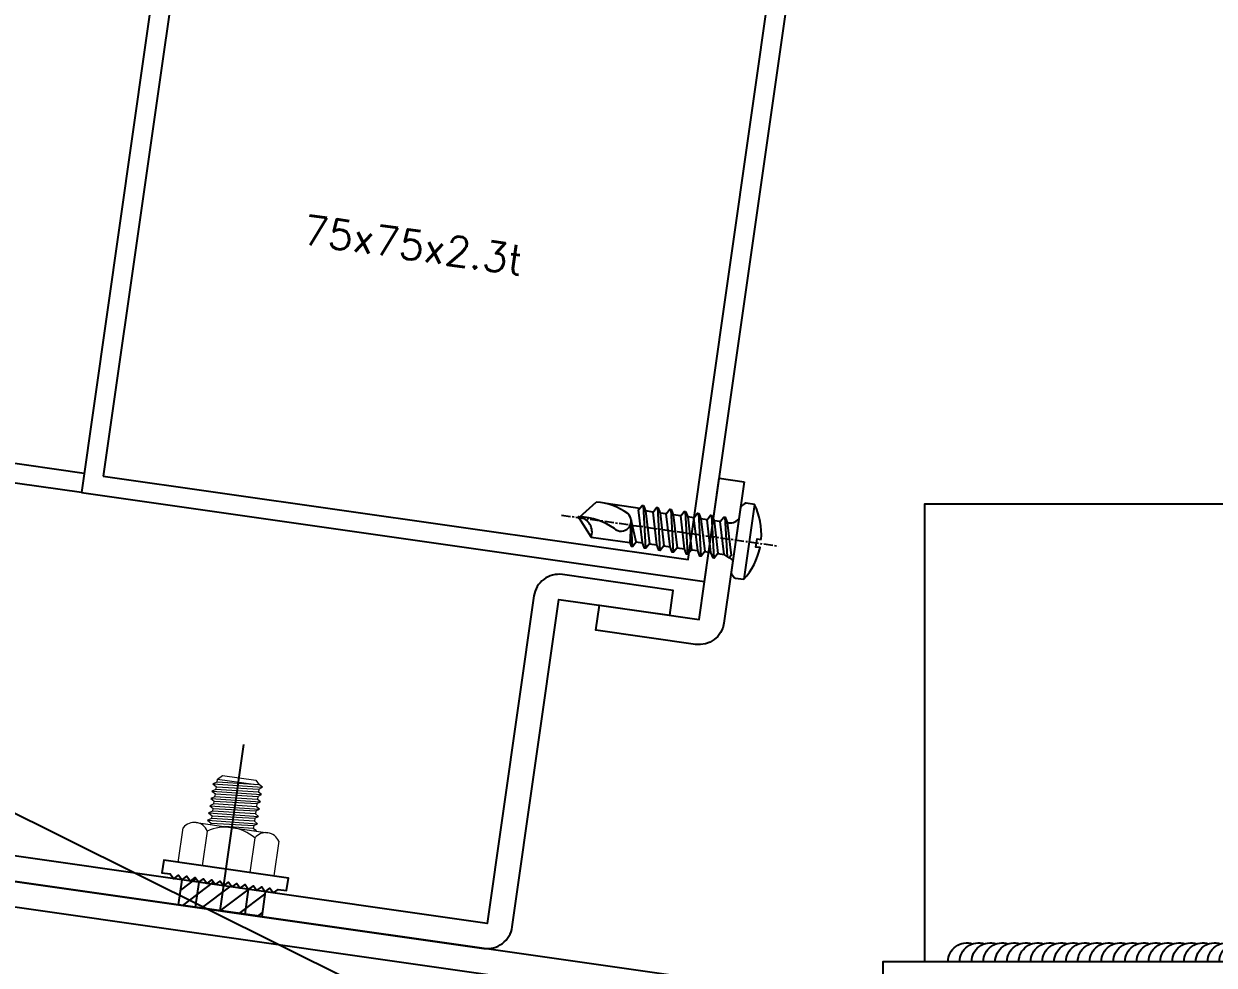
# Model space of a CAD drawing. Extents: x -3378 to 102197, y -3799 to 48702.
# Drawn here: x 58734.3 to 58876.1, y 8558.2 to 8670.3 of the extents above; entities that cross this region are included whole.
import ezdxf

# ---------------------------------------------------------------- set-up
doc = ezdxf.new("R2010")
doc.units = 0
doc.linetypes.add('CENTER', pattern=[2, 1.25, -0.25, 0.25, -0.25])
for name, color, linetype in [('11', 11, 'Continuous'), ('24WELD', 55, 'Continuous'), ('3', 3, 'Continuous'), ('4', 4, 'Continuous'), ('6', 6, 'Continuous'), ('ARR', 6, 'Continuous'), ('BCM-DIM', 54, 'Continuous'), ('GM_SECT_15', 15, 'Continuous'), ('LAYER3', 165, 'Continuous'), ('螺絲 固定五金 FASTENERS', 124, 'Continuous'), ('視覺模型鋁擠型暫替', 4, 'Continuous'), ('視覺模型鋁擠型暫替材質文字', 1, 'Continuous'), ('金屬面材 METAL PANEL', 2, 'Continuous')]:
    doc.layers.add(name, color=color, linetype=linetype)
doc.layers.add('12', color=3, linetype='Continuous', lineweight=9)
doc.layers.add('不顯示', color=254, linetype='Continuous', plot=False)
doc.styles.add('DIM', font='simplex.shx', dxfattribs={"bigfont": 'chineset.shx'})

# ---------------------------------------------------------------- blocks, each defined once
blk = doc.blocks.new('75x75x2.3t')
at = {"layer": 'GM_SECT_15'}
for points in [[(0, -75), (75, -75), (75, 0), (0, 0)], [(2.3, -72.7), (72.7, -72.7), (72.7, -2.3), (2.3, -2.3)]]:
    blk.add_lwpolyline(points, close=True, dxfattribs=at)
at = {"layer": '不顯示', "linetype": 'Continuous', "insert": (21.79, -38.48), "char_height": 3.5, "attachment_point": 1, "style": 'DIM'}
blk.add_mtext_dynamic_manual_height_columns('75x75x2.3t', width=3.4858, gutter_width=17.5, heights=[0], dxfattribs=at)
blk = doc.blocks.new('A$C19b21843')
at = {"layer": '11'}
blk.add_lwpolyline([(3.5, 4), (3, 3.5), (3.5, 3), (3, 2.5), (3.5, 2), (3, 1.5), (3.5, 1), (3.5, 0), (5, 0), (5, 15), (3.5, 15), (3.5, 14), (3, 13.5), (3.5, 13), (3, 12.5), (3.5, 12), (3, 11.5), (3.5, 11), (3, 10.5), (3.5, 10), (3, 9.5), (3.5, 9), (3, 8.5), (3.5, 8), (3, 7.5), (3.5, 7), (3, 6.5), (3.5, 6), (3, 5.5), (3.5, 5), (3, 4.5)], close=True, dxfattribs=at)
at = {"layer": '12'}
for p, q in [((5, 13.25), (9.17, 13.25)), ((10, 11.81), (10, 3.19)), ((9.17, 10.37), (5, 10.37)), ((10, 10.03), (10.19, 10.03)), ((10.46, 10.5), (10.89, 4.57)), ((10.73, 10.03), (11.06, 10.03)), ((11.34, 10.5), (11.77, 4.57)), ((11.61, 10.03), (11.94, 10.03)), ((12.21, 10.5), (12.64, 4.57)), ((12.48, 10.03), (12.81, 10.03)), ((13.09, 10.5), (13.52, 4.57)), ((13.36, 10.03), (13.69, 10.03)), ((13.96, 10.5), (14.39, 4.57)), ((14.23, 10.03), (14.56, 10.03)), ((14.84, 10.5), (15.27, 4.57)), ((9.17, 4.63), (5, 4.63)), ((10, 4.95), (10.02, 4.57)), ((10.62, 4.97), (10.25, 4.97)), ((11.5, 4.97), (11.13, 4.97)), ((12.38, 4.97), (12, 4.97)), ((13.25, 4.97), (12.88, 4.97)), ((14.12, 4.97), (13.75, 4.97)), ((15, 4.97), (14.63, 4.97)), ((9.17, 1.75), (5, 1.75))]:
    blk.add_line(p, q, dxfattribs=at)
for points in [[(10.73, 10.03), (10.46, 10.5), (10.19, 10.03), (10.62, 4.97), (10.89, 4.57), (11.13, 4.97)], [(11.61, 10.03), (11.34, 10.5), (11.06, 10.03), (11.5, 4.97), (11.77, 4.57), (12, 4.97)], [(12.48, 10.03), (12.21, 10.5), (11.94, 10.03), (12.38, 4.97), (12.64, 4.57), (12.88, 4.97)], [(13.36, 10.03), (13.09, 10.5), (12.81, 10.03), (13.25, 4.97), (13.52, 4.57), (13.75, 4.97)], [(14.23, 10.03), (13.96, 10.5), (13.69, 10.03), (14.12, 4.97), (14.39, 4.57), (14.63, 4.97)], [(15.11, 10.03), (14.84, 10.5), (14.56, 10.03), (15, 4.97), (15.27, 4.57), (15.5, 4.97)]]:
    blk.add_lwpolyline(points, close=True, dxfattribs=at)
for points in [[(15.11, 10.03), (15.47, 10.03), (15.47, 5.41)], [(15.47, 10.03), (16, 9.5), (16, 5.5), (15.5, 5)], [(10, 4.59), (10.02, 4.57), (10.25, 4.97), (10, 8.4)]]:
    blk.add_lwpolyline(points, dxfattribs=at)
for centre, radius, start, end in [((8.34, 11.81), 1.66, 300, 60), ((4.63, 7.5), 5.37, 327.686, 32.314), ((8.34, 3.19), 1.66, 300, 60)]:
    blk.add_arc(centre, radius, start, end, dxfattribs=at)
at = {"layer": '3'}
for p, q in [((0, 12.01), (3.25, 8.75)), ((1.77, 12.5), (3.38, 10.88)), ((3, 10.5), (0, 10.5)), ((0, 9.74), (3.12, 6.62)), ((0, 7.48), (3.49, 3.99)), ((0, 5.22), (2.72, 2.5)), ((0, 4.5), (3, 4.5)), ((0, 2.96), (0.46, 2.5))]:
    blk.add_line(p, q, dxfattribs=at)
at = {"layer": '4'}
blk.add_line((0, 7.5), (20, 7.5), dxfattribs=at)
at = {"layer": '6'}
blk.add_lwpolyline([(0, 12.5), (3, 12.5), (3.5, 12), (3, 11.5), (3.5, 11), (3, 10.5), (3.5, 10), (3, 9.5), (3.5, 9), (3, 8.5), (3.5, 8), (3, 7.5), (3.5, 7), (3, 6.5), (3.5, 6), (3, 5.5), (3.5, 5), (3, 4.5), (3.5, 4), (3, 3.5), (3.5, 3), (3, 2.5), (0, 2.5)], close=True, dxfattribs=at)
blk = doc.blocks.new('A$C20AE7E0D')
at = {"layer": 'ARR', "color": 0, "linetype": 'ByBlock', "ltscale": 0.3}
for p, q in [((-1.61, -4.5), (-1.61, 4.5)), ((0.5, 2.24), (1.14, 1.9)), ((0.72, 2.13), (1.65, -2.5)), ((1.89, 1.9), (1.14, 1.9)), ((2.24, 2.5), (3.24, -2.5)), ((3.48, 1.9), (2.73, 1.9)), ((3.83, 2.5), (4.83, -2.5)), ((5.07, 1.9), (4.32, 1.9)), ((5.42, 2.5), (6.42, -2.5)), ((6.81, 1.9), (5.91, 1.9)), ((7.16, 2.5), (8.16, -2.5)), ((8.4, 1.9), (7.65, 1.9)), ((8.75, 2.5), (9.75, -2.5)), ((10.14, 1.9), (9.24, 1.9)), ((10.49, 2.5), (11.49, -2.5)), ((11.73, 1.9), (10.98, 1.9)), ((12.08, 2.5), (12.7, -0.6)), ((17.12, 2.1), (12.46, 2.1)), ((18.83, 0.06), (17.12, 2.1)), ((18.83, 0.06), (18.95, 0.06)), ((19, -0.01), (19, 0.01)), ((18.83, -0.06), (17.12, -2.1)), ((18.83, -0.06), (18.95, -0.06)), ((2.14, -1.9), (2.89, -1.9)), ((3.73, -1.9), (4.48, -1.9)), ((5.32, -1.9), (6.07, -1.9)), ((6.91, -1.9), (7.81, -1.9)), ((8.65, -1.9), (9.4, -1.9)), ((10.24, -1.9), (11.14, -1.9)), ((11.87, -2.1), (15.91, -2.1))]:
    blk.add_line(p, q, dxfattribs=at)
at = {"layer": 'ARR', "color": 0, "linetype": 'CENTER', "ltscale": 0.87}
blk.add_line((21, 0), (-5.1, 0), dxfattribs=at)
at = {"layer": 'ARR', "color": 0, "linetype": 'ByBlock', "ltscale": 0.3}
blk.add_lwpolyline([(-2.98, -0.5, 0.134476), (-1.61, -4.5), (-0.58, -4.5, 0.198912), (-0.44, -4.44), (-0.06, -4.06, 0.198912), (0, -3.92), (0, 3.92, 0.198912), (-0.06, 4.06), (-0.44, 4.44, 0.198912), (-0.58, 4.5), (-1.61, 4.5, 0.134562), (-2.98, 0.5), (-2.48, 0.5), (-2.48, -0.5), (-2.98, -0.5)], format="xyb", dxfattribs=at)
blk.add_lwpolyline([(1.14, 1.9), (2.14, -1.9), (1.8, -2.5), (1.65, -2.5), (1.3, -1.9), (0.3, 1.9), (0.5, 2.24)], dxfattribs=at)
for points in [[(3.24, -2.5), (2.89, -1.9), (1.89, 1.9), (2.24, 2.5), (2.39, 2.5), (2.73, 1.9), (3.73, -1.9), (3.39, -2.5)], [(4.83, -2.5), (4.48, -1.9), (3.48, 1.9), (3.83, 2.5), (3.98, 2.5), (4.32, 1.9), (5.32, -1.9), (4.98, -2.5)], [(6.42, -2.5), (6.07, -1.9), (5.07, 1.9), (5.42, 2.5), (5.57, 2.5), (5.91, 1.9), (6.91, -1.9), (6.57, -2.5)], [(8.16, -2.5), (7.81, -1.9), (6.81, 1.9), (7.16, 2.5), (7.31, 2.5), (7.65, 1.9), (8.65, -1.9), (8.31, -2.5)], [(9.75, -2.5), (9.4, -1.9), (8.4, 1.9), (8.75, 2.5), (8.9, 2.5), (9.24, 1.9), (10.24, -1.9), (9.9, -2.5)], [(11.49, -2.5), (11.14, -1.9), (10.14, 1.9), (10.49, 2.5), (10.64, 2.5), (10.98, 1.9), (11.98, -1.9), (11.64, -2.5)], [(12.08, 2.5), (11.73, 1.9), (12.7, -0.6), (12.46, 2.1), (12.23, 2.5)]]:
    blk.add_lwpolyline(points, close=True, dxfattribs=at)
for centre, radius, start, end in [((0.67, 3.07), 0.874, 220.3388, 257.7802), ((18.9, 1.75), 1.82, 168.8617, 267.6865), ((13.86, -0.29), 1.2, 56.152, 236.152), ((17.85, 6.88), 7.01, 241.6458, 278.008), ((18.95, 0.01), 0.05, 0, 90), ((16.52, 4.88), 7.01, 241.6458, 274.9541), ((18.95, -0.01), 0.05, 270, 0), ((1.17, -3.34), 1.44, 84.7312, 144.22)]:
    blk.add_arc(centre, radius, start, end, dxfattribs=at)
blk = doc.blocks.new('*U77')
at = {"color": 0, "linetype": 'ByBlock'}
blk.add_blockref('A$C20AE7E0D', (0, 0), dxfattribs=at)
blk = doc.blocks.new('箭頭2')
at = {"layer": 'LAYER3', "ltscale": 10}
blk.add_line((0, -5.77), (0, -205.77), dxfattribs=at)
blk = doc.blocks.new('L3燈具')
at = {"layer": 'LAYER3', "xscale": -1, "rotation": 71.53372761617614}
blk.add_blockref('箭頭2', (-225.15, 102.04, 0.01), dxfattribs=at)
blk = doc.blocks.new('*U654')
for centre, end in [((-143.92, 4.67), 286.3529), ((-141.43, 4.59), 286.3529), ((-138.93, 4.5), 286.3529), ((-136.43, 4.42), 286.3529), ((-133.93, 4.34), 286.3529), ((-131.43, 4.26), 286.3529), ((-128.93, 4.18), 286.3529), ((-126.43, 4.1), 286.3529), ((-123.93, 4.02), 286.3529), ((-121.44, 3.94), 286.3529), ((-118.94, 3.86), 286.3529), ((-116.44, 3.78), 286.3529), ((-113.94, 3.69), 286.3529), ((-111.44, 3.61), 286.3529), ((-108.94, 3.53), 286.3529), ((-106.44, 3.45), 286.3529), ((-103.95, 3.37), 286.3529), ((-101.45, 3.29), 286.3529), ((-98.95, 3.21), 286.3529), ((-96.45, 3.13), 286.3529), ((-93.95, 3.05), 286.3529), ((-91.45, 2.96), 286.3529), ((-88.95, 2.88), 286.3529), ((-86.45, 2.8), 286.3529), ((-83.96, 2.72), 286.3529), ((-81.46, 2.64), 286.3529), ((-78.96, 2.56), 286.3529), ((-76.46, 2.48), 286.3529), ((-73.96, 2.4), 286.3529), ((-71.46, 2.32), 286.3529), ((-68.96, 2.24), 286.3529), ((-66.47, 2.15), 286.3529), ((-63.97, 2.07), 286.3529), ((-61.47, 1.99), 286.3529), ((-58.97, 1.91), 286.3529), ((-56.47, 1.83), 286.3529), ((-53.97, 1.75), 286.3529), ((-51.47, 1.67), 286.3529), ((-48.97, 1.59), 286.3529), ((-46.48, 1.51), 286.3529), ((-43.98, 1.43), 286.3529), ((-41.48, 1.34), 286.3529), ((-38.98, 1.26), 286.3529), ((-36.48, 1.18), 286.3529), ((-33.98, 1.1), 286.3529), ((-31.48, 1.02), 286.3529), ((-28.98, 0.94), 286.3529), ((-26.49, 0.86), 286.3529), ((-23.99, 0.78), 286.3529), ((-21.49, 0.7), 286.3529), ((-18.99, 0.62), 286.3529), ((-16.49, 0.53), 286.3529), ((-13.99, 0.45), 286.3529), ((-11.49, 0.37), 286.3529), ((-9, 0.29), 286.3529), ((-6.5, 0.21), 286.3529), ((-4, 0.13), 358.1431)]:
    blk.add_arc(centre, 4, 178.1431, end)
blk = doc.blocks.new('組件01')
at = {"layer": '金屬面材 METAL PANEL', "linetype": 'Continuous'}
blk.add_lwpolyline([(-3, 62.5), (-3, 3), (-110, 3), (-110, 0), (-3, 0, 0.414214), (0, 3), (0, 62.5)], format="xyb", close=True, dxfattribs=at)
blk.add_lwpolyline([(-3, 57.5), (-105, 57.5), (-105, 3)], dxfattribs=at)
at = {"layer": '24WELD', "xscale": -0.5625000000000022, "yscale": 0.5625000000000022, "zscale": 0.5625, "rotation": 178.1430628016457}
blk.add_blockref('*U654', (-18.97, 3), dxfattribs=at)

msp = doc.modelspace()

# ---------------------------------------------------------------- linework, layer by layer
at = {"layer": 'GM_SECT_15'}
for p, q in [((58741.454, 8616.741, 0), (55940.931, 9016.365, 0)), ((58741.129, 8614.464, 0), (55938.652, 9014.367, 0))]:
    msp.add_line(p, q, dxfattribs=at)
at = {"layer": '視覺模型鋁擠型暫替', "linetype": 'Continuous', "elevation": 0}
msp.add_lwpolyline([(58820.102, 8615.748), (58817.701, 8598.919, -0.4142135), (58814.307, 8596.373), (58802.427, 8598.068), (58802.851, 8601.038), (58814.731, 8599.343), (58817.132, 8616.172), (58820.102, 8615.748)], format="xyb", dxfattribs=at)
msp.add_lwpolyline([(58727.525, 8599.261), (58723.711, 8572.532, 0.4142136), (58726.257, 8569.138), (58789.072, 8560.175, 0.4142136), (58792.465, 8562.721), (58798.031, 8601.726), (58811.236, 8599.841), (58811.66, 8602.811), (58798.455, 8604.696, 0.4142136), (58795.061, 8602.149), (58789.495, 8563.145), (58726.681, 8572.108), (58730.495, 8598.837)], format="xyb", close=True, dxfattribs=at)
at = {"layer": '金屬面材 METAL PANEL'}
for p, q in [((58823.866, 8555.21), (58427.722, 8611.737)), ((58823.866, 8555.21), (58427.722, 8611.737)), ((58427.722, 8608.707), (58823.442, 8552.24)), ((58427.722, 8608.707), (58823.442, 8552.24))]:
    msp.add_line(p, q, dxfattribs=at)
at = {"layer": '金屬面材 METAL PANEL', "linetype": 'Continuous', "elevation": 0}
msp.add_lwpolyline([(58820.102, 8615.748), (58817.701, 8598.919, -0.4142135), (58814.307, 8596.373), (58802.427, 8598.068), (58802.851, 8601.038), (58814.731, 8599.343), (58817.132, 8616.172), (58820.102, 8615.748)], format="xyb", dxfattribs=at)
msp.add_lwpolyline([(58727.525, 8599.261), (58723.711, 8572.532, 0.4142136), (58726.257, 8569.138), (58789.072, 8560.175, 0.4142136), (58792.465, 8562.721), (58798.031, 8601.726), (58811.236, 8599.841), (58811.66, 8602.811), (58798.455, 8604.696, 0.4142136), (58795.061, 8602.149), (58789.495, 8563.145), (58726.681, 8572.108), (58730.495, 8598.837)], format="xyb", close=True, dxfattribs=at)

# ---------------------------------------------------------------- block references
at = {"layer": 'BCM-DIM', "rotation": 81.87907304478298}
msp.add_blockref('A$C19b21843', (58765.089, 8563.597, 0), dxfattribs=at)
msp.add_blockref('A$C19b21843', (58765.089, 8563.597, 0), dxfattribs=at)
at = {"layer": '螺絲 固定五金 FASTENERS', "rotation": 171.8790770947747}
msp.add_blockref('*U77', (58819.113, 8608.816, 0), dxfattribs=at)
msp.add_blockref('*U77', (58819.113, 8608.816, 0), dxfattribs=at)
at = {"layer": '視覺模型鋁擠型暫替', "linetype": 'Continuous', "rotation": 352.0386746788479}
msp.add_blockref('L3燈具', (58797.778, 8515.735, 0), dxfattribs=at)
at = {"layer": '視覺模型鋁擠型暫替', "linetype": 'Continuous'}
msp.add_blockref('組件01', (58946.611, 8555.585, 0), dxfattribs=at)
at = {"layer": '視覺模型鋁擠型暫替材質文字', "linetype": 'Continuous', "rotation": 351.8790773316201}
msp.add_blockref('75x75x2.3t', (58751.724, 8688.714, 0), dxfattribs=at)
msp.add_blockref('75x75x2.3t', (58751.724, 8688.714, 0), dxfattribs=at)

doc.saveas('drawing.dxf')
